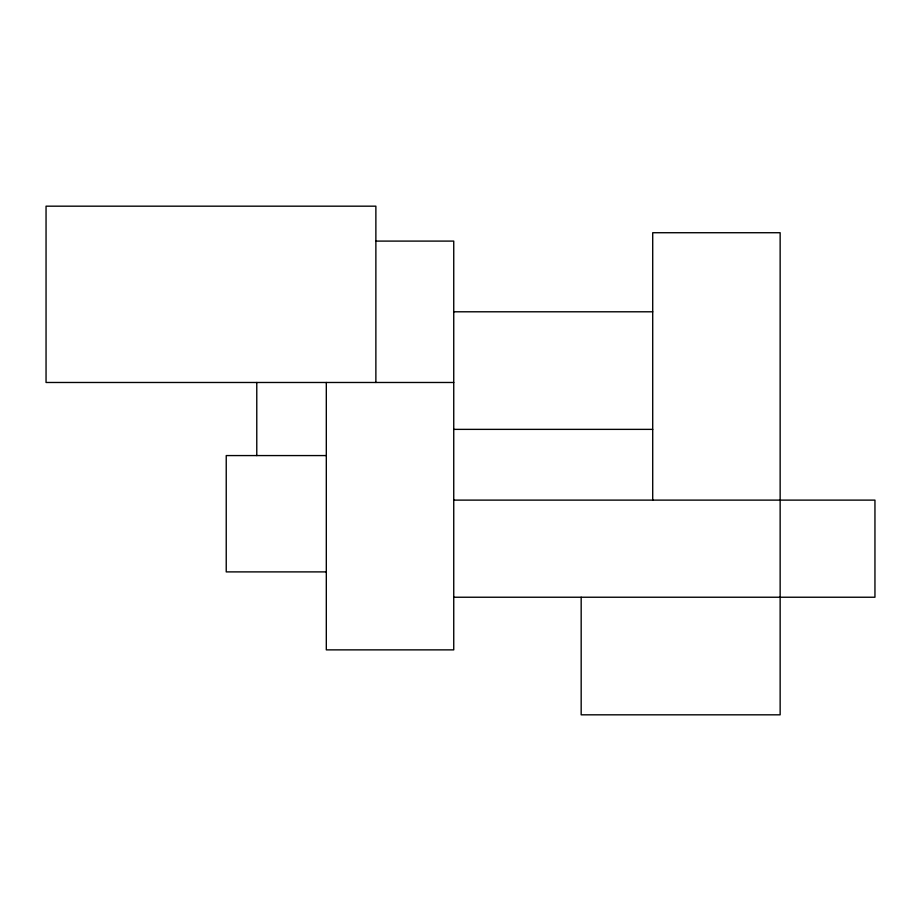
<?xml version="1.0" encoding="UTF-8"?>
<svg xmlns="http://www.w3.org/2000/svg" width="921" height="921" viewBox="0 0 921 921"><rect width="100%" height="100%" fill="white"/><g stroke="black" fill="none" stroke-linecap="round" stroke-linejoin="round"><path stroke-width="1.38" d="M375.872 241.095L453.742 241.095L453.742 649.869L326.31 649.869L326.31 382.48M453.742 311.793L652.713 311.793M453.742 382.48L46.05 382.48L46.05 206.177L375.872 206.177L375.872 382.48M453.742 429.37L652.713 429.37M326.31 455.573L226.232 455.573L226.232 571.895L326.31 571.895M453.742 500.115L874.95 500.115L874.95 597.234L453.742 597.234M652.713 500.115L652.713 232.725L780.145 232.725L780.145 714.823L581.174 714.823L581.174 597.234M256.775 382.48L256.775 455.573"/></g></svg>
